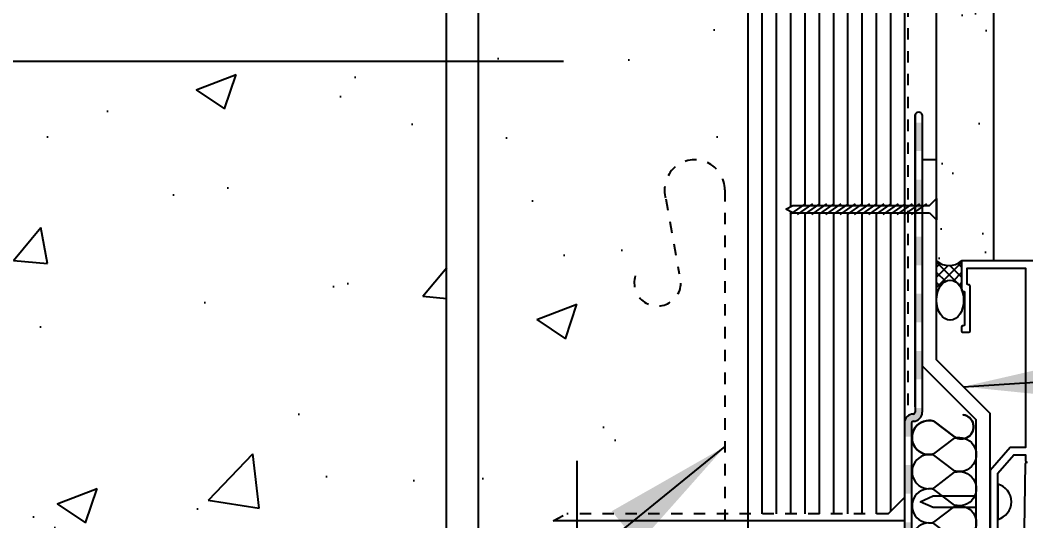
# Model space of a CAD drawing. Header units: inches. Extents: x 2950.6 to 3006.8, y 456.5 to 541.5.
# Drawn here: x 2977.35 to 2986.16, y 518 to 522.38 of the extents above; entities that cross this region are included whole.
import ezdxf

# ---------------------------------------------------------------- set-up
doc = ezdxf.new("R2010")
doc.units = ezdxf.units.IN
doc.header["$LTSCALE"] = 0.5
doc.header["$MEASUREMENT"] = 0
doc.linetypes.add('DASHED2', pattern=[0.375, 0.25, -0.125])
doc.linetypes.add('HIDDEN2', pattern=[0.1875, 0.125, -0.0625])
doc.layers.get('Defpoints').update_dxf_attribs({"linetype": 'CONTINUOUS'})
for name, color, linetype in [('HATCH', 12, 'CONTINUOUS'), ('LINE18', 9, 'CONTINUOUS'), ('line25', 2, 'CONTINUOUS'), ('LINE50', 5, 'CONTINUOUS'), ('LINE65', 3, 'CONTINUOUS'), ('LINE9', 9, 'CONTINUOUS'), ('TEXT', 4, 'CONTINUOUS')]:
    doc.layers.add(name, color=color, linetype=linetype)
doc.styles.add('DIM', font='romans.shx', dxfattribs={"width": 0.7})
doc.dimstyles.new('ext_12', dxfattribs={"dimscale": 12, "dimtxt": 0.09375, "dimasz": 0.09375, "dimexe": 0.09375, "dimexo": 0.0625, "dimgap": 0.0625, "dimtad": 1, "dimdec": 1, "dimzin": 3, "dimdsep": 46, "dimlunit": 4, "dimtxsty": 'DIM', "dimcen": 0.09, "dimdle": 0.09375, "dimclrt": 4, "dimadec": 0, "dimazin": 0, "dimtfac": 1, "dimtdec": 1, "dimtmove": 2, "dimatfit": 3, "dimfxl": 0, "dimfrac": 2, "dimtolj": 1, "dimtzin": 0, "dimarcsym": 0})
doc.dimstyles.new('ext_8', dxfattribs={"dimscale": 8, "dimtxt": 0.09375, "dimasz": 0.09375, "dimexe": 0.09375, "dimexo": 0.0625, "dimgap": 0.0625, "dimtad": 1, "dimdec": 1, "dimzin": 3, "dimdsep": 46, "dimlunit": 4, "dimtxsty": 'DIM', "dimcen": 0.09, "dimdle": 0.09375, "dimclrt": 4, "dimadec": 0, "dimazin": 0, "dimtfac": 1, "dimtdec": 1, "dimtmove": 2, "dimatfit": 3, "dimfxl": 0, "dimfrac": 2, "dimtolj": 1, "dimtzin": 0, "dimarcsym": 0})

# ---------------------------------------------------------------- blocks, each defined once
blk = doc.blocks.new('*D9')
at = {"layer": 'Defpoints', "color": 0}
for p in [(2982.222033475029, 519.0258174804447), (2983.722033475029, 516.2757823536009), (2983.722033475029, 508.6023314409059)]:
    blk.add_point(p, dxfattribs=at)
at = {"layer": 'TEXT', "color": 0, "lineweight": -2}
for p, q in [((2982.222033475029, 518.5258174804447), (2982.222033475029, 507.8523314409059)), ((2983.722033475029, 515.7757823536009), (2983.722033475029, 507.8523314409059)), ((2981.472033475029, 508.6023314409059), (2980.722033475029, 508.6023314409059)), ((2982.222033475029, 508.6023314409059), (2983.722033475029, 508.6023314409059)), ((2984.472033475029, 508.6023314409059), (2985.222033475029, 508.6023314409059))]:
    blk.add_line(p, q, dxfattribs=at)
at = {"layer": 'TEXT', "color": 0}
for points in [[(2981.472033475029, 508.7273314409059), (2981.472033475029, 508.4773314409059), (2982.222033475029, 508.6023314409059)], [(2984.472033475029, 508.7273314409059), (2984.472033475029, 508.4773314409059), (2983.722033475029, 508.6023314409059)]]:
    blk.add_solid(points, dxfattribs=at)
at = {"layer": 'TEXT', "color": 4, "insert": (2983.207460751109, 505.5809135576102), "char_height": 0.75, "attachment_point": 5, "style": 'DIM'}
blk.add_mtext('\\A1;1 1/2" \\P (38mm)MIN. \\PCOVER', dxfattribs=at)

msp = doc.modelspace()

# ---------------------------------------------------------------- hatches: boundary and pattern name
at = {"layer": 'HATCH'}
h = msp.add_hatch(dxfattribs=at)
h.set_pattern_fill('AR-SAND', color=256, scale=0.5)
h.set_pattern_definition([(37.50000000000001, (82.32362642439375, 43.59743148209634), (-0.03149667905480408, 0.9634118845065793), [0, -0.76, 0, -0.85, 0, -0.8125]), (7.499999999999999, (82.32362642439375, 43.59743148209634), (0.8848883526338636, 1.41107303261487), [0, -0.41, 0, -0.685, 0, -0.2625]), (327.5, (81.70862642439397, 43.59743148209634), (1.557070930875748, 0.002829526768482471), [0, -0.25, 0, -0.9, 0, -1.175]), (317.5, (81.70862642439397, 43.59743148209634), (1.503063302286147, 0.4388377824671247), [0, -0.125, 0, -0.59, 0, -0.675])])
h.paths.add_polyline_path([(2985.37297103458, 531.1507823535998), (2961.612664307519, 531.1507823535959), (2961.612664307519, 530.6507823536009), (2985.372971034586, 530.6507823536048)])
h.paths.add_polyline_path([(2985.872971034583, 531.1507823535998), (2985.37297103458, 531.1507823535997), (2985.372971034586, 530.6507823536048), (2985.372971034633, 527.161199160017), (2985.372971034633, 520.2757487032798), (2985.872971034583, 520.2757487032795)])
h = msp.add_hatch(dxfattribs=at)
h.set_pattern_fill('AR-CONC', color=256, scale=0.5)
h.set_pattern_definition([(49.99999999999999, (0, 0), (3.586300913003767, -0.3137606749129755), [0.375, -4.125]), (355, (0, 0), (-0.693756668065, 3.760960668500059), [0.3, -3.3]), (100.45144446, (0.298858405, -0.02614672), (2.89254423363556, 3.447199954843147), [0.3187009599999999, -3.505710559999999]), (46.18420000000001, (0, 1), (5.336206653357862, -0.8275964039653827), [0.5625, -6.1875]), (96.63563549, (0.444683725, 0.931033465), (4.673309728371142, 4.870593003872752), [0.47805171, -5.258568799999999]), (351.1841639899999, (0, 1), (4.673309725273866, 4.870593001349951), [0.45, -4.950000005]), (21, (0.5, 0.75), (2.984535260592308, -2.013094453326694), [0.375, -4.125]), (326.0000000000001, (0.5, 0.75), (1.216576659607909, 3.625750225234265), [0.3, -3.3]), (71.45144474, (0.74871127, 0.58224213), (4.201111883649856, 1.612655764031769), [0.31870095, -3.50571056]), (37.50000000000001, (0, 0), (0.06079927658645334, 1.664469269156557), [0, -3.26, 0, -3.35, 0, -3.3125]), (7.499999999999999, (0, 0), (1.315347687210743, 1.972058559411801), [0, -1.91, 0, -3.185, 0, -1.2625]), (327.5, (-1.115, 0), (2.669112180862045, -0.1127743586718988), [0, -1.25, 0, -3.9, 0, -5.175]), (317.5, (-1.615, 0), (2.915930846711931, 0.5005249116615886), [0, -1.625, 0, -2.59, 0, -3.675])])
h.paths.add_polyline_path([(2965.597032700647, 528.2683643803167), (2972.847034230647, 528.2683643803167), (2973.091004552706, 527.6569539931418), (2973.081363764787, 516.3884380712582), (2972.847034230647, 515.7758200329658), (2965.597032700647, 515.7758200329658), (2965.362613764787, 516.3884989056832), (2965.362613764787, 527.6631360552099)])
h.paths.add_polyline_path([(2973.597032700647, 528.2683643803167), (2980.847034230647, 528.2683643803167), (2981.091004552706, 527.6569539931418), (2981.081363764787, 516.3884380712582), (2980.847034230647, 515.7758200329658), (2973.597032700647, 515.7758200329658), (2973.362613764787, 516.3884989056832), (2973.362613764787, 527.6631360552099)])
h.paths.add_polyline_path([(2981.597032700647, 528.2683643803167), (2983.722033475028, 528.2683643803165), (2983.722033475028, 515.7758200329656), (2981.597032700647, 515.7758200329658), (2981.362613764787, 516.3884989056832), (2981.362613764787, 527.6631360552099)])
h.paths.add_polyline_path([(2961.612664307519, 528.275782353601), (2964.847034260026, 528.275782353601), (2965.130330474054, 527.6569539931418), (2965.091004552706, 516.3946809677514), (2964.847034260026, 515.775820025605), (2961.612664307519, 515.775820025605), (2961.612664307519, 521.1507823536011), (2962.612664307519, 522.1507823536011), (2960.612664307519, 522.1507823536011), (2961.612664307519, 523.1507823536011)])
h = msp.add_hatch(color=7, dxfattribs=at)
h.dxf.hatch_style = 1
h.paths.add_polyline_path([(2985.154221034606, 515.4874748817788), (2985.091721034606, 515.4874748817788), (2985.091721034606, 515.2700579720753), (2985.091721034606, 515.2674463329623, 1), (2985.154221034606, 515.2700579720644)])
h.paths.add_polyline_path([(2985.154221034606, 515.9874748817788), (2985.091721034606, 515.9874748817788), (2985.091721034606, 515.7374748817788), (2985.154221034606, 515.7374748817788)])
h.paths.add_polyline_path([(2985.154221034606, 516.4874748817788), (2985.091721034606, 516.4874748817788), (2985.091721034606, 516.2374748817788), (2985.154221034606, 516.2374748817788)])
h.paths.add_polyline_path([(2985.154221034606, 516.9874748817788), (2985.091721034606, 516.9874748817788), (2985.091721034606, 516.7374748817788), (2985.154221034606, 516.7374748817788)])
h.paths.add_polyline_path([(2985.154221034605, 517.4874748817788), (2985.091721034605, 517.4874748817788), (2985.091721034605, 517.2374748817788), (2985.154221034605, 517.2374748817788)])
h.paths.add_polyline_path([(2985.154221034605, 517.9874748817788), (2985.091721034605, 517.9874748817788), (2985.091721034605, 517.7374748817788), (2985.154221034605, 517.7374748817788)])
h.paths.add_polyline_path([(2985.154221034605, 518.4874748817788), (2985.091721034605, 518.4874748817788), (2985.091721034605, 518.2374748817788), (2985.154221034605, 518.2374748817788)])
h.paths.add_polyline_path([(2985.154221034605, 518.856285815062, -0.4142135623756731), (2985.169846034605, 518.871910815062, 0.4142135623746366), (2985.247971034606, 518.950035815062), (2985.247971034606, 518.9874748817788), (2985.185471034606, 518.9874748817788), (2985.185471034606, 518.950035815062, -0.4142135623755346), (2985.169846034606, 518.934410815062, 0.4142135623745082), (2985.091721034605, 518.856285815062), (2985.091721034605, 518.7374748817788), (2985.154221034605, 518.7374748817788)])
h.paths.add_polyline_path([(2985.247971034634, 519.4874748817788), (2985.185471034606, 519.4874748817788), (2985.185471034606, 519.2374748817788), (2985.247971034634, 519.2374748817788)])
h.paths.add_polyline_path([(2985.247971034634, 519.9874748817788), (2985.185471034606, 519.9874748817788), (2985.185471034606, 519.7374748817788), (2985.247971034634, 519.7374748817788)])
h.paths.add_polyline_path([(2985.247971034633, 520.4874748817788), (2985.185471034606, 520.4874748817788), (2985.185471034606, 520.2374748817788), (2985.247971034633, 520.2374748817788)])
h.paths.add_polyline_path([(2985.247971034633, 520.9874748817788), (2985.185471034606, 520.9874748817788), (2985.185471034606, 520.7374748817788), (2985.247971034633, 520.7374748817788)])
h.paths.add_polyline_path([(2985.247971034633, 521.4874748817788), (2985.185471034606, 521.4874748817788), (2985.185471034606, 521.2374748817788), (2985.24797103463, 521.2374748817788)])
h = msp.add_hatch(dxfattribs=at)
h.set_pattern_fill('ANSI37', color=256, scale=0.5, angle=90, style=0)
h.set_pattern_definition([(135, (82.32362642439375, 37.59743148209634), (-0.04419417382415922, -0.04419417382415922), []), (225, (82.32362642439375, 37.59743148209634), (0.04419417382415922, -0.04419417382415922), [])])
edge = h.paths.add_edge_path()
edge.add_arc((2985.482271961791, 520.4009040304262), 0.1661642217521128, 228.8685655293802, 311.1314344708668, ccw=False)
edge.add_line((2985.372971034633, 520.2757487032799), (2985.372971034633, 519.9319873141654))
edge.add_ellipse((2985.491667136997, 519.9319873141654), major_axis=(1.074093224865463e-17, 0.1754127354292336), ratio=0.6766675297186084, start_angle=-777.319396090199, end_angle=-629.9999999999999, ccw=False)
edge.add_line((2985.591572888948, 520.0267023707931), (2985.591572888948, 520.2757487032804))
edge = h.paths.add_edge_path()
edge.add_ellipse((2985.372227924989, 515.8392419458547), major_axis=(1.630721233958011e-17, 0.2663169879010638), ratio=0.8241799043534446, start_angle=816.671353963004, end_angle=989.9999999999754, ccw=False)
edge.add_line((2985.154221034606, 515.8083027910076), (2985.154221034606, 515.2700579720644))
edge.add_arc((2985.122971034606, 515.2687521525125), 0.03127727073610823, -177.60721764996947, 2.3927823500304726, ccw=False)
edge.add_line((2985.091721034606, 515.2674463329605), (2985.091721034606, 515.020057972075))
edge.add_arc((2985.853043704968, 514.1480183047737), 1.15761193400676, 103.04656695159878, 131.1221540485096, ccw=False)
edge.add_line((2985.591721034605, 515.2757487032774), (2985.591721034606, 515.8392419458634))

# ---------------------------------------------------------------- linework, layer by layer
at = {"layer": 'HATCH', "color": 4, "linetype": 'DASHED2', "ltscale": 0.5}
msp.add_line((2985.122971034606, 530.7132823535959), (2985.122971034606, 518.9964335791598), dxfattribs=at)
at = {"layer": 'HATCH'}
for p, q in [((2983.847033475027, 518.0612649577853), (2983.847033475028, 525.9768272542016)), ((2983.972033475028, 518.0612649577853), (2983.972033475028, 525.9768272542017)), ((2984.097033475028, 520.7507212636356), (2984.097033475028, 525.9768272542017)), ((2984.222033475028, 520.759382921447), (2984.222033475027, 525.9768272542016)), ((2984.347033475028, 520.759382921447), (2984.347033475028, 525.9768272542016)), ((2984.597033475027, 520.759382921447), (2984.597033475027, 525.9768272542016)), ((2984.722033475027, 520.759382921447), (2984.722033475028, 525.9768272542016)), ((2984.847033475028, 520.759382921447), (2984.847033475028, 525.9768272542016)), ((2984.972033475028, 520.759382921447), (2984.972033475028, 525.9527966803713)), ((2984.097033475028, 518.0612649577853), (2984.097033475028, 520.7055445792585)), ((2984.222033475028, 518.0612649577853), (2984.222033475028, 520.696882921447)), ((2984.347033475027, 518.0612649577853), (2984.347033475027, 520.696882921447)), ((2984.597033475028, 518.0612649577853), (2984.597033475029, 520.696882921447)), ((2984.722033475028, 518.0612649577853), (2984.722033475028, 520.696882921447)), ((2984.847033475027, 518.0612649577853), (2984.847033475027, 520.696882921447)), ((2984.972033475028, 518.0852955316151), (2984.972033475028, 520.696882921447)), ((2985.091721034606, 517.9987649577835), (2982.015479876947, 517.9987649577835))]:
    msp.add_line(p, q, dxfattribs=at)
msp.add_lwpolyline([(2985.349943947179, 518.585020233472, -1.331509838655778), (2985.349943947179, 518.8721543089449), (2985.529673352386, 518.7347632471682, 1.25386884222624), (2985.606717815671, 518.9289087035703, -1.253868842176588), (2985.529673352385, 518.7347632471682), (2985.349943947179, 518.8721543089449, 1.331509838655574), (2985.349943947179, 518.585020233472), (2985.529588179782, 518.7229409379619, -1.331509838655574), (2985.529588179782, 518.4358068624898), (2985.349858774575, 518.5731979242665, 1.331509838655574), (2985.349858774575, 518.2860638487937), (2985.529503007177, 518.4239845532835, -1.331509838655574), (2985.529503007177, 518.1368504778106), (2985.34977360197, 518.2742415395882, 1.331509838655574), (2985.34977360197, 517.9871074641152), (2985.529417834573, 518.1250281686051, -1.331509838655574), (2985.529417834573, 517.8378940931323), (2985.349688429367, 517.9752851549089, 1.331509838655574), (2985.349688429367, 517.6881510794368), (2985.529332661968, 517.8260717839267, -1.331509838655574), (2985.529332661968, 517.5389377084539)], format="xyb", dxfattribs=at)
at = {"layer": 'LINE18'}
msp.add_line((2984.948002901198, 518.0612649577853), (2985.091721034606, 518.2049830911934), dxfattribs=at)
at = {"layer": 'LINE18', "linetype": 'HIDDEN2'}
for p in [(2982.015479876948, 517.9987649577839), (2984.948002901198, 518.0612649577853)]:
    msp.add_line(p, (2982.134988543494, 518.0612649577853), dxfattribs=at)
at = {"layer": 'LINE18'}
for points in [[(2986.216572888951, 520.2757487032796), (2985.591572888948, 520.2757487032796), (2985.591572888948, 520.0207487032795, 0.414213562373043), (2985.601572888948, 520.0107487032793), (2985.606572888948, 520.0107487032793, -0.414213562372991), (2985.616572888948, 520.0007487032796), (2985.616572888948, 519.7157487032797, -0.4142135623731992), (2985.606572888948, 519.7057487032795), (2985.601572888948, 519.7057487032795, 0.4142135623731992), (2985.591572888948, 519.6957487032797), (2985.591572888948, 519.6607487032794, 0.4142135623730951), (2985.601572888948, 519.6507487032796), (2985.656572888948, 519.6507487032796, 0.4142135623730951), (2985.666572888948, 519.6607487032794), (2985.666572888948, 520.0557487032794, 0.4142135623730951), (2985.656572888948, 520.0657487032796), (2985.651572888948, 520.0657487032796, -0.4142135623730951), (2985.641572888948, 520.0757487032794), (2985.641572888948, 520.2107487032796), (2986.151572888948, 520.2107487032796), (2986.151572888948, 518.6424449703546), (2986.017397594643, 518.6424449703546), (2985.843363479059, 518.4387806396986), (2985.843363479059, 517.8665326130478)], [(2986.166572888949, 517.7047818678662), (2986.084110752277, 517.7047818678662), (2986.084110752277, 517.8693175273353), (2985.908363479059, 517.9164088672661), (2985.908363479059, 518.4164088672661), (2986.049110752277, 518.577444970355), (2986.151572888948, 518.577444970355), (2986.151572888948, 518.5252972204127, 0.3639702342661525), (2986.159836407171, 518.5154491428826)], [(2986.182229465978, 517.8885426066373), (2986.148229994763, 517.8799499403254), (2986.14669791053, 517.7724691047821), (2986.151697402631, 517.7723978395844, -0.9999999999999848), (2986.151269811443, 517.7424008869763), (2986.145135791929, 517.7424883242812, -0.3727193515204652), (2986.11581444608, 517.7686121973439), (2986.113205495815, 517.7886514183939), (2986.102047700881, 517.8743539027079, -0.3800361709519329), (2986.139377993845, 517.9292848685787), (2986.143940426608, 517.9304379295205), (2986.152041826791, 518.4987782606842, -0.4577045202689281), (2986.169436402354, 518.513371852042)]]:
    msp.add_lwpolyline(points, format="xyb", dxfattribs=at)
at = {"layer": 'line25'}
for p, q in [((2985.091721034606, 530.650782353601), (2985.091721034606, 516.2566320388507)), ((2983.722033475028, 516.2566320388506), (2983.722033475027, 526.0393272542024)), ((2984.472033475028, 520.759382921447), (2984.472033475027, 525.9768272542016)), ((2984.472033475028, 518.0612649577853), (2984.472033475028, 520.696882921447))]:
    msp.add_line(p, q, dxfattribs=at)
at = {"layer": 'line25', "color": 12}
msp.add_arc((2985.482271961791, 520.4009040304262), 0.1661642217522626, 228.8685655293985, 311.1314344706751, dxfattribs=at)
msp.add_ellipse((2985.491667136997, 519.9319873141654), major_axis=(1.074093224865462e-17, 0.1754127354292335), ratio=0.6766675297186084, start_param=-14.13716694115407, end_param=-7.853981633974483, dxfattribs=at)
at = {"layer": 'LINE50', "linetype": 'DASHED2', "ltscale": 0.5}
for p, q in [((2983.519299423869, 520.8972506804467), (2983.519299423869, 516.4007823536004)), ((2983.001958840076, 520.8180259139782), (2983.118459085119, 520.1629852557218))]:
    msp.add_line(p, q, dxfattribs=at)
for centre, radius, start, end in [((2983.254693016898, 520.8964013428473), 0.2646077700756188, 0.1839082177188913, 197.2291928623074), ((2982.929765272867, 520.0842888548124), 0.204446761525902, 162.8192353057794, 22.6390026401109)]:
    msp.add_arc(centre, radius, start, end, dxfattribs=at)
at = {"layer": 'LINE65', "flags": 128}
msp.add_lwpolyline([(2962.487699216038, 522.0258172621205), (2982.106630001801, 522.0258124172395)], dxfattribs=at)
at = {"layer": 'LINE9'}
for p, q in [((2985.372971034633, 521.161199160017), (2985.37297103458, 531.1507823539217)), ((2985.872971034583, 531.1507823535998), (2985.872971034583, 520.2757487032796)), ((2981.081363764787, 516.1818174722738), (2981.081363764787, 527.8698174886193)), ((2981.362613764787, 516.1818174722738), (2981.362613764787, 527.8698174886193)), ((2984.051856790651, 520.7281329214469), (2984.114356790651, 520.759382921447)), ((2984.092041978045, 520.681257921447), (2984.225930853677, 520.775007921447)), ((2984.114356790651, 520.759382921447), (2985.310471034633, 520.759382921447)), ((2984.154541978045, 520.681257921447), (2984.288430853677, 520.775007921447)), ((2984.217041978045, 520.681257921447), (2984.350930853677, 520.775007921447)), ((2984.279541978045, 520.681257921447), (2984.413430853677, 520.775007921447)), ((2984.342041978045, 520.681257921447), (2984.475930853677, 520.775007921447)), ((2984.404541978045, 520.681257921447), (2984.538430853677, 520.775007921447)), ((2984.467041978045, 520.681257921447), (2984.600930853677, 520.775007921447)), ((2984.529541978045, 520.681257921447), (2984.663430853677, 520.775007921447)), ((2984.592041978045, 520.681257921447), (2984.725930853677, 520.775007921447)), ((2984.654541978045, 520.681257921447), (2984.788430853677, 520.775007921447)), ((2984.717041978045, 520.681257921447), (2984.850930853677, 520.775007921447)), ((2984.779541978045, 520.681257921447), (2984.913430853677, 520.775007921447)), ((2984.842041978045, 520.681257921447), (2984.975930853677, 520.775007921447)), ((2984.904541978045, 520.681257921447), (2985.038430853677, 520.775007921447)), ((2984.967041978045, 520.681257921447), (2985.100930853677, 520.775007921447)), ((2985.029541978045, 520.681257921447), (2985.163430853677, 520.775007921447)), ((2985.092041978045, 520.681257921447), (2985.225930853677, 520.775007921447)), ((2985.154541978045, 520.681257921447), (2985.288430853677, 520.775007921447)), ((2985.310471034633, 520.759382921447), (2985.372971034633, 520.821882921447)), ((2985.372971034633, 520.821882921447), (2985.372971034633, 520.6343829214469)), ((2984.114356790651, 520.696882921447), (2984.051856790651, 520.7281329214469)), ((2984.114356790651, 520.696882921447), (2985.310471034633, 520.696882921447)), ((2985.310471034633, 520.696882921447), (2985.372971034633, 520.6343829214469)), ((2985.908363479059, 518.3209088672662), (2985.908363479059, 518.011908867266)), ((2985.230863479059, 518.1664088672661), (2985.342891645043, 518.217158867266)), ((2985.342891645043, 518.217158867266), (2985.718363479059, 518.217158867266)), ((2985.342891645516, 518.1156588672662), (2985.230863479059, 518.1664088672661)), ((2985.718363479059, 518.1156588672662), (2985.342891645516, 518.1156588672662))]:
    msp.add_line(p, q, dxfattribs=at)
at = {"layer": 'LINE9', "ltscale": 0.5}
for p, q in [((2985.185471034606, 521.5539216443156), (2985.185471034606, 518.950035815062)), ((2985.185471034606, 518.9964335791598), (2985.185471034606, 521.5539216443156)), ((2985.247971034634, 521.553921644315), (2985.247971034606, 518.950035815062)), ((2985.154221034605, 518.856285815062), (2985.154221034606, 515.2700579720753))]:
    msp.add_line(p, q, dxfattribs=at)
at = {"layer": 'LINE9'}
msp.add_lwpolyline([(2985.372971034633, 521.161199160017), (2985.247971034633, 521.161199160017), (2985.247971034634, 519.3573963888276), (2985.718363479059, 518.8870039444024), (2985.718363479059, 517.8665326130478), (2985.843363479059, 517.8665326130478), (2985.843363479059, 518.9387806396986), (2985.372971034633, 519.4091730841243), (2985.372971034633, 521.161199160017)], dxfattribs=at)
at = {"layer": 'LINE9', "ltscale": 0.5}
for centre, radius, start, end in [((2985.21672103462, 521.5462939766248), 0.03216743407984256, 13.71685304384679, 166.2831469557676), ((2985.169846034605, 518.856285815062), 0.078125, 90.00000000002606, 180.0000000000065), ((2985.169846034606, 518.950035815062), 0.015625, 269.9999999999739, 0), ((2985.169846034606, 518.950035815062), 0.078125, 269.9999999999739, 0), ((2985.169846034605, 518.856285815062), 0.015625, 90.00000000002606, 180.0000000000065)]:
    msp.add_arc(centre, radius, start, end, dxfattribs=at)
at = {"layer": 'LINE9'}
msp.add_arc((2985.868904104059, 518.1664088672661), 0.1594593749999832, 284.3270949316574, 75.67290506834263, dxfattribs=at)

# ---------------------------------------------------------------- dimensions: what is measured, and where the dimension line sits
at = {"layer": 'TEXT'}
dim = msp.add_linear_dim(base=(2983.722033475029, 508.6023314409059), p1=(2982.222033475029, 519.0258174804447), p2=(2983.722033475029, 516.2757823536009), text='<> \\P (38mm)MIN. \\PCOVER', dimstyle='ext_8', dxfattribs=at)
dim.commit()
dim.dimension.update_dxf_attribs({"geometry": '*D9', "text_midpoint": (2983.207460751109, 505.5809135576102), "dimtype": 160})

# ---------------------------------------------------------------- leaders
for points in [[(2985.608167256846, 519.1739768619115), (2996.026281963545, 519.8218247412852), (2997.909453792744, 519.8218247412852)], [(2983.519299423869, 518.6490165170236), (2966.647563092053, 504.966524130053), (2965.064207873472, 504.966524130053)]]:
    msp.add_leader(points, dimstyle='ext_12', override={"dimgap": 0.0625, "dimtad": 0}, dxfattribs=at)

doc.saveas('drawing.dxf')
